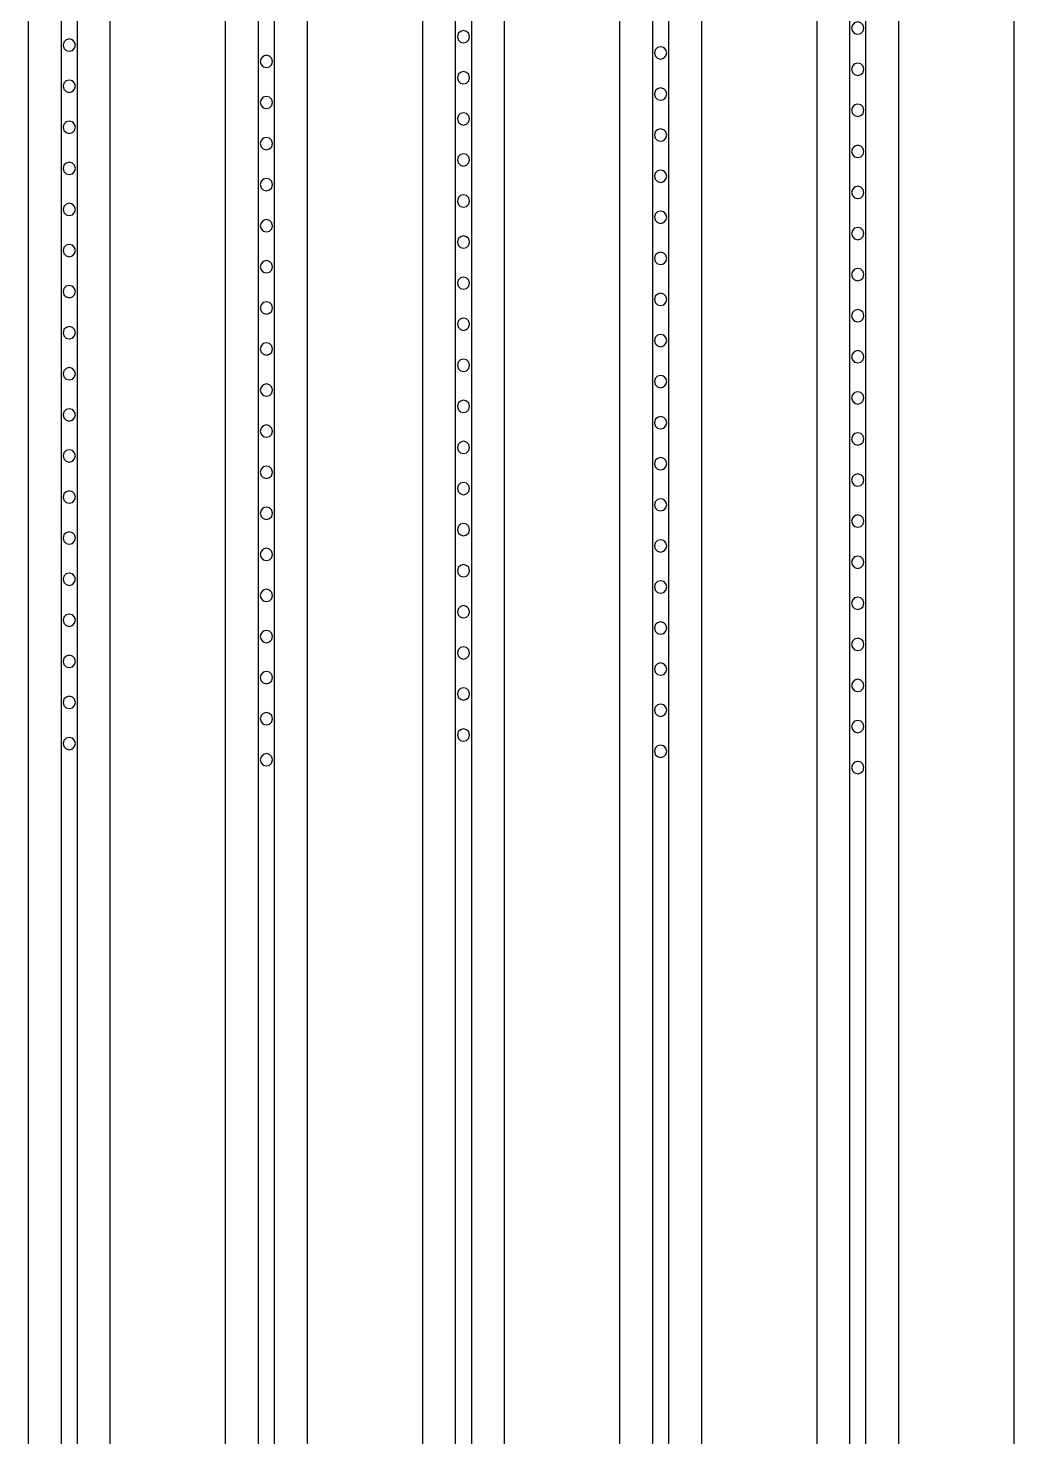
# Model space of a CAD drawing. Header units: metres. Extents: x -1805 to 1655, y -683 to 39617.
# Drawn here: x -514 to -394, y 3790.3 to 3961.7 of the extents above; entities that cross this region are included whole.
import ezdxf

# ---------------------------------------------------------------- set-up
doc = ezdxf.new("R2010")
doc.units = ezdxf.units.M
for name, color, linetype in [('Etching', 5, 'CONTINUOUS'), ('IONP', 7, 'CONTINUOUS'), ('Metal', 4, 'CONTINUOUS')]:
    doc.layers.add(name, color=color, linetype=linetype)

msp = doc.modelspace()

# ---------------------------------------------------------------- linework, layer by layer
at = {"layer": 'Etching'}
for points in [[(-514, 9134.24), (-514, 2557.32)], [(-504, 2557.32), (-504, 9134.24)], [(-490, 9134.24), (-490, 2430.34)], [(-480, 2430.34), (-480, 9134.24)], [(-466, 9134.24), (-466, 2303.36)], [(-456, 2303.36), (-456, 9134.24)], [(-442, 9134.24), (-442, 2176.37)], [(-432, 2176.37), (-432, 9134.24)], [(-418, 9134.24), (-418, 2049.39)], [(-408, 2049.39), (-408, 9134.24)], [(-394, 9134.24), (-394, 1922.4)]]:
    msp.add_lwpolyline(points, dxfattribs=at)
at = {"layer": 'IONP'}
for points in [[(-412.25, 3961.75), (-412.35, 3962.12), (-412.62, 3962.4), (-413, 3962.5), (-413.38, 3962.4), (-413.65, 3962.12), (-413.75, 3961.75), (-413.65, 3961.37), (-413.38, 3961.1), (-413, 3961), (-412.62, 3961.1), (-412.35, 3961.37), (-412.25, 3961.75)], [(-460.25, 3960.71), (-460.35, 3961.09), (-460.62, 3961.36), (-461, 3961.46), (-461.38, 3961.36), (-461.65, 3961.09), (-461.75, 3960.71), (-461.65, 3960.34), (-461.38, 3960.06), (-461, 3959.96), (-460.62, 3960.06), (-460.35, 3960.34), (-460.25, 3960.71)], [(-508.25, 3959.68), (-508.35, 3960.06), (-508.62, 3960.33), (-509, 3960.43), (-509.38, 3960.33), (-509.65, 3960.06), (-509.75, 3959.68), (-509.65, 3959.31), (-509.38, 3959.03), (-509, 3958.93), (-508.62, 3959.03), (-508.35, 3959.31), (-508.25, 3959.68)], [(-436.25, 3958.73), (-436.35, 3959.11), (-436.62, 3959.38), (-437, 3959.48), (-437.38, 3959.38), (-437.65, 3959.11), (-437.75, 3958.73), (-437.65, 3958.36), (-437.38, 3958.08), (-437, 3957.98), (-436.62, 3958.08), (-436.35, 3958.36), (-436.25, 3958.73)], [(-484.25, 3957.7), (-484.35, 3958.07), (-484.62, 3958.35), (-485, 3958.45), (-485.38, 3958.35), (-485.65, 3958.07), (-485.75, 3957.7), (-485.65, 3957.32), (-485.38, 3957.05), (-485, 3956.95), (-484.62, 3957.05), (-484.35, 3957.32), (-484.25, 3957.7)], [(-412.25, 3956.75), (-412.35, 3957.12), (-412.62, 3957.4), (-413, 3957.5), (-413.38, 3957.4), (-413.65, 3957.12), (-413.75, 3956.75), (-413.65, 3956.37), (-413.38, 3956.1), (-413, 3956), (-412.62, 3956.1), (-412.35, 3956.37), (-412.25, 3956.75)], [(-508.25, 3954.68), (-508.35, 3955.06), (-508.62, 3955.33), (-509, 3955.43), (-509.38, 3955.33), (-509.65, 3955.06), (-509.75, 3954.68), (-509.65, 3954.31), (-509.38, 3954.03), (-509, 3953.93), (-508.62, 3954.03), (-508.35, 3954.31), (-508.25, 3954.68)], [(-460.25, 3955.71), (-460.35, 3956.09), (-460.62, 3956.36), (-461, 3956.46), (-461.38, 3956.36), (-461.65, 3956.09), (-461.75, 3955.71), (-461.65, 3955.34), (-461.38, 3955.06), (-461, 3954.96), (-460.62, 3955.06), (-460.35, 3955.34), (-460.25, 3955.71)], [(-436.25, 3953.73), (-436.35, 3954.11), (-436.62, 3954.38), (-437, 3954.48), (-437.38, 3954.38), (-437.65, 3954.11), (-437.75, 3953.73), (-437.65, 3953.36), (-437.38, 3953.08), (-437, 3952.98), (-436.62, 3953.08), (-436.35, 3953.36), (-436.25, 3953.73)], [(-484.25, 3952.7), (-484.35, 3953.07), (-484.62, 3953.35), (-485, 3953.45), (-485.38, 3953.35), (-485.65, 3953.07), (-485.75, 3952.7), (-485.65, 3952.32), (-485.38, 3952.05), (-485, 3951.95), (-484.62, 3952.05), (-484.35, 3952.32), (-484.25, 3952.7)], [(-412.25, 3951.75), (-412.35, 3952.12), (-412.62, 3952.4), (-413, 3952.5), (-413.38, 3952.4), (-413.65, 3952.12), (-413.75, 3951.75), (-413.65, 3951.37), (-413.38, 3951.1), (-413, 3951), (-412.62, 3951.1), (-412.35, 3951.37), (-412.25, 3951.75)], [(-508.25, 3949.68), (-508.35, 3950.06), (-508.62, 3950.33), (-509, 3950.43), (-509.38, 3950.33), (-509.65, 3950.06), (-509.75, 3949.68), (-509.65, 3949.31), (-509.38, 3949.03), (-509, 3948.93), (-508.62, 3949.03), (-508.35, 3949.31), (-508.25, 3949.68)], [(-460.25, 3950.71), (-460.35, 3951.09), (-460.62, 3951.36), (-461, 3951.46), (-461.38, 3951.36), (-461.65, 3951.09), (-461.75, 3950.71), (-461.65, 3950.34), (-461.38, 3950.06), (-461, 3949.96), (-460.62, 3950.06), (-460.35, 3950.34), (-460.25, 3950.71)], [(-436.25, 3948.73), (-436.35, 3949.11), (-436.62, 3949.38), (-437, 3949.48), (-437.38, 3949.38), (-437.65, 3949.11), (-437.75, 3948.73), (-437.65, 3948.36), (-437.38, 3948.08), (-437, 3947.98), (-436.62, 3948.08), (-436.35, 3948.36), (-436.25, 3948.73)], [(-484.25, 3947.7), (-484.35, 3948.07), (-484.62, 3948.35), (-485, 3948.45), (-485.38, 3948.35), (-485.65, 3948.07), (-485.75, 3947.7), (-485.65, 3947.32), (-485.38, 3947.05), (-485, 3946.95), (-484.62, 3947.05), (-484.35, 3947.32), (-484.25, 3947.7)], [(-412.25, 3946.75), (-412.35, 3947.12), (-412.62, 3947.4), (-413, 3947.5), (-413.38, 3947.4), (-413.65, 3947.12), (-413.75, 3946.75), (-413.65, 3946.37), (-413.38, 3946.1), (-413, 3946), (-412.62, 3946.1), (-412.35, 3946.37), (-412.25, 3946.75)], [(-508.25, 3944.68), (-508.35, 3945.06), (-508.62, 3945.33), (-509, 3945.43), (-509.38, 3945.33), (-509.65, 3945.06), (-509.75, 3944.68), (-509.65, 3944.31), (-509.38, 3944.03), (-509, 3943.93), (-508.62, 3944.03), (-508.35, 3944.31), (-508.25, 3944.68)], [(-460.25, 3945.71), (-460.35, 3946.09), (-460.62, 3946.36), (-461, 3946.46), (-461.38, 3946.36), (-461.65, 3946.09), (-461.75, 3945.71), (-461.65, 3945.34), (-461.38, 3945.06), (-461, 3944.96), (-460.62, 3945.06), (-460.35, 3945.34), (-460.25, 3945.71)], [(-484.25, 3942.7), (-484.35, 3943.07), (-484.62, 3943.35), (-485, 3943.45), (-485.38, 3943.35), (-485.65, 3943.07), (-485.75, 3942.7), (-485.65, 3942.32), (-485.38, 3942.05), (-485, 3941.95), (-484.62, 3942.05), (-484.35, 3942.32), (-484.25, 3942.7)], [(-436.25, 3943.73), (-436.35, 3944.11), (-436.62, 3944.38), (-437, 3944.48), (-437.38, 3944.38), (-437.65, 3944.11), (-437.75, 3943.73), (-437.65, 3943.36), (-437.38, 3943.08), (-437, 3942.98), (-436.62, 3943.08), (-436.35, 3943.36), (-436.25, 3943.73)], [(-412.25, 3941.75), (-412.35, 3942.12), (-412.62, 3942.4), (-413, 3942.5), (-413.38, 3942.4), (-413.65, 3942.12), (-413.75, 3941.75), (-413.65, 3941.37), (-413.38, 3941.1), (-413, 3941), (-412.62, 3941.1), (-412.35, 3941.37), (-412.25, 3941.75)], [(-508.25, 3939.68), (-508.35, 3940.06), (-508.62, 3940.33), (-509, 3940.43), (-509.38, 3940.33), (-509.65, 3940.06), (-509.75, 3939.68), (-509.65, 3939.31), (-509.38, 3939.03), (-509, 3938.93), (-508.62, 3939.03), (-508.35, 3939.31), (-508.25, 3939.68)], [(-460.25, 3940.71), (-460.35, 3941.09), (-460.62, 3941.36), (-461, 3941.46), (-461.38, 3941.36), (-461.65, 3941.09), (-461.75, 3940.71), (-461.65, 3940.34), (-461.38, 3940.06), (-461, 3939.96), (-460.62, 3940.06), (-460.35, 3940.34), (-460.25, 3940.71)], [(-484.25, 3937.7), (-484.35, 3938.07), (-484.62, 3938.35), (-485, 3938.45), (-485.38, 3938.35), (-485.65, 3938.07), (-485.75, 3937.7), (-485.65, 3937.32), (-485.38, 3937.05), (-485, 3936.95), (-484.62, 3937.05), (-484.35, 3937.32), (-484.25, 3937.7)], [(-436.25, 3938.73), (-436.35, 3939.11), (-436.62, 3939.38), (-437, 3939.48), (-437.38, 3939.38), (-437.65, 3939.11), (-437.75, 3938.73), (-437.65, 3938.36), (-437.38, 3938.08), (-437, 3937.98), (-436.62, 3938.08), (-436.35, 3938.36), (-436.25, 3938.73)], [(-412.25, 3936.75), (-412.35, 3937.12), (-412.62, 3937.4), (-413, 3937.5), (-413.38, 3937.4), (-413.65, 3937.12), (-413.75, 3936.75), (-413.65, 3936.37), (-413.38, 3936.1), (-413, 3936), (-412.62, 3936.1), (-412.35, 3936.37), (-412.25, 3936.75)], [(-508.25, 3934.68), (-508.35, 3935.06), (-508.62, 3935.33), (-509, 3935.43), (-509.38, 3935.33), (-509.65, 3935.06), (-509.75, 3934.68), (-509.65, 3934.31), (-509.38, 3934.03), (-509, 3933.93), (-508.62, 3934.03), (-508.35, 3934.31), (-508.25, 3934.68)], [(-460.25, 3935.71), (-460.35, 3936.09), (-460.62, 3936.36), (-461, 3936.46), (-461.38, 3936.36), (-461.65, 3936.09), (-461.75, 3935.71), (-461.65, 3935.34), (-461.38, 3935.06), (-461, 3934.96), (-460.62, 3935.06), (-460.35, 3935.34), (-460.25, 3935.71)], [(-484.25, 3932.7), (-484.35, 3933.07), (-484.62, 3933.35), (-485, 3933.45), (-485.38, 3933.35), (-485.65, 3933.07), (-485.75, 3932.7), (-485.65, 3932.32), (-485.38, 3932.05), (-485, 3931.95), (-484.62, 3932.05), (-484.35, 3932.32), (-484.25, 3932.7)], [(-436.25, 3933.73), (-436.35, 3934.11), (-436.62, 3934.38), (-437, 3934.48), (-437.38, 3934.38), (-437.65, 3934.11), (-437.75, 3933.73), (-437.65, 3933.36), (-437.38, 3933.08), (-437, 3932.98), (-436.62, 3933.08), (-436.35, 3933.36), (-436.25, 3933.73)], [(-460.25, 3930.71), (-460.35, 3931.09), (-460.62, 3931.36), (-461, 3931.46), (-461.38, 3931.36), (-461.65, 3931.09), (-461.75, 3930.71), (-461.65, 3930.34), (-461.38, 3930.06), (-461, 3929.96), (-460.62, 3930.06), (-460.35, 3930.34), (-460.25, 3930.71)], [(-412.25, 3931.75), (-412.35, 3932.12), (-412.62, 3932.4), (-413, 3932.5), (-413.38, 3932.4), (-413.65, 3932.12), (-413.75, 3931.75), (-413.65, 3931.37), (-413.38, 3931.1), (-413, 3931), (-412.62, 3931.1), (-412.35, 3931.37), (-412.25, 3931.75)], [(-508.25, 3929.68), (-508.35, 3930.06), (-508.62, 3930.33), (-509, 3930.43), (-509.38, 3930.33), (-509.65, 3930.06), (-509.75, 3929.68), (-509.65, 3929.31), (-509.38, 3929.03), (-509, 3928.93), (-508.62, 3929.03), (-508.35, 3929.31), (-508.25, 3929.68)], [(-484.25, 3927.7), (-484.35, 3928.07), (-484.62, 3928.35), (-485, 3928.45), (-485.38, 3928.35), (-485.65, 3928.07), (-485.75, 3927.7), (-485.65, 3927.32), (-485.38, 3927.05), (-485, 3926.95), (-484.62, 3927.05), (-484.35, 3927.32), (-484.25, 3927.7)], [(-436.25, 3928.73), (-436.35, 3929.11), (-436.62, 3929.38), (-437, 3929.48), (-437.38, 3929.38), (-437.65, 3929.11), (-437.75, 3928.73), (-437.65, 3928.36), (-437.38, 3928.08), (-437, 3927.98), (-436.62, 3928.08), (-436.35, 3928.36), (-436.25, 3928.73)], [(-460.25, 3925.71), (-460.35, 3926.09), (-460.62, 3926.36), (-461, 3926.46), (-461.38, 3926.36), (-461.65, 3926.09), (-461.75, 3925.71), (-461.65, 3925.34), (-461.38, 3925.06), (-461, 3924.96), (-460.62, 3925.06), (-460.35, 3925.34), (-460.25, 3925.71)], [(-412.25, 3926.75), (-412.35, 3927.12), (-412.62, 3927.4), (-413, 3927.5), (-413.38, 3927.4), (-413.65, 3927.12), (-413.75, 3926.75), (-413.65, 3926.37), (-413.38, 3926.1), (-413, 3926), (-412.62, 3926.1), (-412.35, 3926.37), (-412.25, 3926.75)], [(-508.25, 3924.68), (-508.35, 3925.06), (-508.62, 3925.33), (-509, 3925.43), (-509.38, 3925.33), (-509.65, 3925.06), (-509.75, 3924.68), (-509.65, 3924.31), (-509.38, 3924.03), (-509, 3923.93), (-508.62, 3924.03), (-508.35, 3924.31), (-508.25, 3924.68)], [(-484.25, 3922.7), (-484.35, 3923.07), (-484.62, 3923.35), (-485, 3923.45), (-485.38, 3923.35), (-485.65, 3923.07), (-485.75, 3922.7), (-485.65, 3922.32), (-485.38, 3922.05), (-485, 3921.95), (-484.62, 3922.05), (-484.35, 3922.32), (-484.25, 3922.7)], [(-436.25, 3923.73), (-436.35, 3924.11), (-436.62, 3924.38), (-437, 3924.48), (-437.38, 3924.38), (-437.65, 3924.11), (-437.75, 3923.73), (-437.65, 3923.36), (-437.38, 3923.08), (-437, 3922.98), (-436.62, 3923.08), (-436.35, 3923.36), (-436.25, 3923.73)], [(-460.25, 3920.71), (-460.35, 3921.09), (-460.62, 3921.36), (-461, 3921.46), (-461.38, 3921.36), (-461.65, 3921.09), (-461.75, 3920.71), (-461.65, 3920.34), (-461.38, 3920.06), (-461, 3919.96), (-460.62, 3920.06), (-460.35, 3920.34), (-460.25, 3920.71)], [(-412.25, 3921.75), (-412.35, 3922.12), (-412.62, 3922.4), (-413, 3922.5), (-413.38, 3922.4), (-413.65, 3922.12), (-413.75, 3921.75), (-413.65, 3921.37), (-413.38, 3921.1), (-413, 3921), (-412.62, 3921.1), (-412.35, 3921.37), (-412.25, 3921.75)], [(-508.25, 3919.68), (-508.35, 3920.06), (-508.62, 3920.33), (-509, 3920.43), (-509.38, 3920.33), (-509.65, 3920.06), (-509.75, 3919.68), (-509.65, 3919.31), (-509.38, 3919.03), (-509, 3918.93), (-508.62, 3919.03), (-508.35, 3919.31), (-508.25, 3919.68)], [(-436.25, 3918.73), (-436.35, 3919.11), (-436.62, 3919.38), (-437, 3919.48), (-437.38, 3919.38), (-437.65, 3919.11), (-437.75, 3918.73), (-437.65, 3918.36), (-437.38, 3918.08), (-437, 3917.98), (-436.62, 3918.08), (-436.35, 3918.36), (-436.25, 3918.73)], [(-484.25, 3917.7), (-484.35, 3918.07), (-484.62, 3918.35), (-485, 3918.45), (-485.38, 3918.35), (-485.65, 3918.07), (-485.75, 3917.7), (-485.65, 3917.32), (-485.38, 3917.05), (-485, 3916.95), (-484.62, 3917.05), (-484.35, 3917.32), (-484.25, 3917.7)], [(-460.25, 3915.71), (-460.35, 3916.09), (-460.62, 3916.36), (-461, 3916.46), (-461.38, 3916.36), (-461.65, 3916.09), (-461.75, 3915.71), (-461.65, 3915.34), (-461.38, 3915.06), (-461, 3914.96), (-460.62, 3915.06), (-460.35, 3915.34), (-460.25, 3915.71)], [(-412.25, 3916.75), (-412.35, 3917.12), (-412.62, 3917.4), (-413, 3917.5), (-413.38, 3917.4), (-413.65, 3917.12), (-413.75, 3916.75), (-413.65, 3916.37), (-413.38, 3916.1), (-413, 3916), (-412.62, 3916.1), (-412.35, 3916.37), (-412.25, 3916.75)], [(-508.25, 3914.68), (-508.35, 3915.06), (-508.62, 3915.33), (-509, 3915.43), (-509.38, 3915.33), (-509.65, 3915.06), (-509.75, 3914.68), (-509.65, 3914.31), (-509.38, 3914.03), (-509, 3913.93), (-508.62, 3914.03), (-508.35, 3914.31), (-508.25, 3914.68)], [(-436.25, 3913.73), (-436.35, 3914.11), (-436.62, 3914.38), (-437, 3914.48), (-437.38, 3914.38), (-437.65, 3914.11), (-437.75, 3913.73), (-437.65, 3913.36), (-437.38, 3913.08), (-437, 3912.98), (-436.62, 3913.08), (-436.35, 3913.36), (-436.25, 3913.73)], [(-484.25, 3912.7), (-484.35, 3913.07), (-484.62, 3913.35), (-485, 3913.45), (-485.38, 3913.35), (-485.65, 3913.07), (-485.75, 3912.7), (-485.65, 3912.32), (-485.38, 3912.05), (-485, 3911.95), (-484.62, 3912.05), (-484.35, 3912.32), (-484.25, 3912.7)], [(-460.25, 3910.71), (-460.35, 3911.09), (-460.62, 3911.36), (-461, 3911.46), (-461.38, 3911.36), (-461.65, 3911.09), (-461.75, 3910.71), (-461.65, 3910.34), (-461.38, 3910.06), (-461, 3909.96), (-460.62, 3910.06), (-460.35, 3910.34), (-460.25, 3910.71)], [(-412.25, 3911.75), (-412.35, 3912.12), (-412.62, 3912.4), (-413, 3912.5), (-413.38, 3912.4), (-413.65, 3912.12), (-413.75, 3911.75), (-413.65, 3911.37), (-413.38, 3911.1), (-413, 3911), (-412.62, 3911.1), (-412.35, 3911.37), (-412.25, 3911.75)], [(-508.25, 3909.68), (-508.35, 3910.06), (-508.62, 3910.33), (-509, 3910.43), (-509.38, 3910.33), (-509.65, 3910.06), (-509.75, 3909.68), (-509.65, 3909.31), (-509.38, 3909.03), (-509, 3908.93), (-508.62, 3909.03), (-508.35, 3909.31), (-508.25, 3909.68)], [(-436.25, 3908.73), (-436.35, 3909.11), (-436.62, 3909.38), (-437, 3909.48), (-437.38, 3909.38), (-437.65, 3909.11), (-437.75, 3908.73), (-437.65, 3908.36), (-437.38, 3908.08), (-437, 3907.98), (-436.62, 3908.08), (-436.35, 3908.36), (-436.25, 3908.73)], [(-484.25, 3907.7), (-484.35, 3908.07), (-484.62, 3908.35), (-485, 3908.45), (-485.38, 3908.35), (-485.65, 3908.07), (-485.75, 3907.7), (-485.65, 3907.32), (-485.38, 3907.05), (-485, 3906.95), (-484.62, 3907.05), (-484.35, 3907.32), (-484.25, 3907.7)], [(-412.25, 3906.75), (-412.35, 3907.12), (-412.62, 3907.4), (-413, 3907.5), (-413.38, 3907.4), (-413.65, 3907.12), (-413.75, 3906.75), (-413.65, 3906.37), (-413.38, 3906.1), (-413, 3906), (-412.62, 3906.1), (-412.35, 3906.37), (-412.25, 3906.75)], [(-460.25, 3905.71), (-460.35, 3906.09), (-460.62, 3906.36), (-461, 3906.46), (-461.38, 3906.36), (-461.65, 3906.09), (-461.75, 3905.71), (-461.65, 3905.34), (-461.38, 3905.06), (-461, 3904.96), (-460.62, 3905.06), (-460.35, 3905.34), (-460.25, 3905.71)], [(-508.25, 3904.68), (-508.35, 3905.06), (-508.62, 3905.33), (-509, 3905.43), (-509.38, 3905.33), (-509.65, 3905.06), (-509.75, 3904.68), (-509.65, 3904.31), (-509.38, 3904.03), (-509, 3903.93), (-508.62, 3904.03), (-508.35, 3904.31), (-508.25, 3904.68)], [(-436.25, 3903.73), (-436.35, 3904.11), (-436.62, 3904.38), (-437, 3904.48), (-437.38, 3904.38), (-437.65, 3904.11), (-437.75, 3903.73), (-437.65, 3903.36), (-437.38, 3903.08), (-437, 3902.98), (-436.62, 3903.08), (-436.35, 3903.36), (-436.25, 3903.73)], [(-484.25, 3902.7), (-484.35, 3903.07), (-484.62, 3903.35), (-485, 3903.45), (-485.38, 3903.35), (-485.65, 3903.07), (-485.75, 3902.7), (-485.65, 3902.32), (-485.38, 3902.05), (-485, 3901.95), (-484.62, 3902.05), (-484.35, 3902.32), (-484.25, 3902.7)], [(-412.25, 3901.75), (-412.35, 3902.12), (-412.62, 3902.4), (-413, 3902.5), (-413.38, 3902.4), (-413.65, 3902.12), (-413.75, 3901.75), (-413.65, 3901.37), (-413.38, 3901.1), (-413, 3901), (-412.62, 3901.1), (-412.35, 3901.37), (-412.25, 3901.75)], [(-460.25, 3900.71), (-460.35, 3901.09), (-460.62, 3901.36), (-461, 3901.46), (-461.38, 3901.36), (-461.65, 3901.09), (-461.75, 3900.71), (-461.65, 3900.34), (-461.38, 3900.06), (-461, 3899.96), (-460.62, 3900.06), (-460.35, 3900.34), (-460.25, 3900.71)], [(-508.25, 3899.68), (-508.35, 3900.06), (-508.62, 3900.33), (-509, 3900.43), (-509.38, 3900.33), (-509.65, 3900.06), (-509.75, 3899.68), (-509.65, 3899.31), (-509.38, 3899.03), (-509, 3898.93), (-508.62, 3899.03), (-508.35, 3899.31), (-508.25, 3899.68)], [(-436.25, 3898.73), (-436.35, 3899.11), (-436.62, 3899.38), (-437, 3899.48), (-437.38, 3899.38), (-437.65, 3899.11), (-437.75, 3898.73), (-437.65, 3898.36), (-437.38, 3898.08), (-437, 3897.98), (-436.62, 3898.08), (-436.35, 3898.36), (-436.25, 3898.73)], [(-484.25, 3897.7), (-484.35, 3898.07), (-484.62, 3898.35), (-485, 3898.45), (-485.38, 3898.35), (-485.65, 3898.07), (-485.75, 3897.7), (-485.65, 3897.32), (-485.38, 3897.05), (-485, 3896.95), (-484.62, 3897.05), (-484.35, 3897.32), (-484.25, 3897.7)], [(-412.25, 3896.75), (-412.35, 3897.12), (-412.62, 3897.4), (-413, 3897.5), (-413.38, 3897.4), (-413.65, 3897.12), (-413.75, 3896.75), (-413.65, 3896.37), (-413.38, 3896.1), (-413, 3896), (-412.62, 3896.1), (-412.35, 3896.37), (-412.25, 3896.75)], [(-508.25, 3894.68), (-508.35, 3895.06), (-508.62, 3895.33), (-509, 3895.43), (-509.38, 3895.33), (-509.65, 3895.06), (-509.75, 3894.68), (-509.65, 3894.31), (-509.38, 3894.03), (-509, 3893.93), (-508.62, 3894.03), (-508.35, 3894.31), (-508.25, 3894.68)], [(-460.25, 3895.71), (-460.35, 3896.09), (-460.62, 3896.36), (-461, 3896.46), (-461.38, 3896.36), (-461.65, 3896.09), (-461.75, 3895.71), (-461.65, 3895.34), (-461.38, 3895.06), (-461, 3894.96), (-460.62, 3895.06), (-460.35, 3895.34), (-460.25, 3895.71)], [(-436.25, 3893.73), (-436.35, 3894.11), (-436.62, 3894.38), (-437, 3894.48), (-437.38, 3894.38), (-437.65, 3894.11), (-437.75, 3893.73), (-437.65, 3893.36), (-437.38, 3893.08), (-437, 3892.98), (-436.62, 3893.08), (-436.35, 3893.36), (-436.25, 3893.73)], [(-484.25, 3892.7), (-484.35, 3893.07), (-484.62, 3893.35), (-485, 3893.45), (-485.38, 3893.35), (-485.65, 3893.07), (-485.75, 3892.7), (-485.65, 3892.32), (-485.38, 3892.05), (-485, 3891.95), (-484.62, 3892.05), (-484.35, 3892.32), (-484.25, 3892.7)], [(-412.25, 3891.75), (-412.35, 3892.12), (-412.62, 3892.4), (-413, 3892.5), (-413.38, 3892.4), (-413.65, 3892.12), (-413.75, 3891.75), (-413.65, 3891.37), (-413.38, 3891.1), (-413, 3891), (-412.62, 3891.1), (-412.35, 3891.37), (-412.25, 3891.75)], [(-508.25, 3889.68), (-508.35, 3890.06), (-508.62, 3890.33), (-509, 3890.43), (-509.38, 3890.33), (-509.65, 3890.06), (-509.75, 3889.68), (-509.65, 3889.31), (-509.38, 3889.03), (-509, 3888.93), (-508.62, 3889.03), (-508.35, 3889.31), (-508.25, 3889.68)], [(-460.25, 3890.71), (-460.35, 3891.09), (-460.62, 3891.36), (-461, 3891.46), (-461.38, 3891.36), (-461.65, 3891.09), (-461.75, 3890.71), (-461.65, 3890.34), (-461.38, 3890.06), (-461, 3889.96), (-460.62, 3890.06), (-460.35, 3890.34), (-460.25, 3890.71)], [(-436.25, 3888.73), (-436.35, 3889.11), (-436.62, 3889.38), (-437, 3889.48), (-437.38, 3889.38), (-437.65, 3889.11), (-437.75, 3888.73), (-437.65, 3888.36), (-437.38, 3888.08), (-437, 3887.98), (-436.62, 3888.08), (-436.35, 3888.36), (-436.25, 3888.73)], [(-484.25, 3887.7), (-484.35, 3888.07), (-484.62, 3888.35), (-485, 3888.45), (-485.38, 3888.35), (-485.65, 3888.07), (-485.75, 3887.7), (-485.65, 3887.32), (-485.38, 3887.05), (-485, 3886.95), (-484.62, 3887.05), (-484.35, 3887.32), (-484.25, 3887.7)], [(-412.25, 3886.75), (-412.35, 3887.12), (-412.62, 3887.4), (-413, 3887.5), (-413.38, 3887.4), (-413.65, 3887.12), (-413.75, 3886.75), (-413.65, 3886.37), (-413.38, 3886.1), (-413, 3886), (-412.62, 3886.1), (-412.35, 3886.37), (-412.25, 3886.75)], [(-508.25, 3884.68), (-508.35, 3885.06), (-508.62, 3885.33), (-509, 3885.43), (-509.38, 3885.33), (-509.65, 3885.06), (-509.75, 3884.68), (-509.65, 3884.31), (-509.38, 3884.03), (-509, 3883.93), (-508.62, 3884.03), (-508.35, 3884.31), (-508.25, 3884.68)], [(-460.25, 3885.71), (-460.35, 3886.09), (-460.62, 3886.36), (-461, 3886.46), (-461.38, 3886.36), (-461.65, 3886.09), (-461.75, 3885.71), (-461.65, 3885.34), (-461.38, 3885.06), (-461, 3884.96), (-460.62, 3885.06), (-460.35, 3885.34), (-460.25, 3885.71)], [(-484.25, 3882.7), (-484.35, 3883.07), (-484.62, 3883.35), (-485, 3883.45), (-485.38, 3883.35), (-485.65, 3883.07), (-485.75, 3882.7), (-485.65, 3882.32), (-485.38, 3882.05), (-485, 3881.95), (-484.62, 3882.05), (-484.35, 3882.32), (-484.25, 3882.7)], [(-436.25, 3883.73), (-436.35, 3884.11), (-436.62, 3884.38), (-437, 3884.48), (-437.38, 3884.38), (-437.65, 3884.11), (-437.75, 3883.73), (-437.65, 3883.36), (-437.38, 3883.08), (-437, 3882.98), (-436.62, 3883.08), (-436.35, 3883.36), (-436.25, 3883.73)], [(-412.25, 3881.75), (-412.35, 3882.12), (-412.62, 3882.4), (-413, 3882.5), (-413.38, 3882.4), (-413.65, 3882.12), (-413.75, 3881.75), (-413.65, 3881.37), (-413.38, 3881.1), (-413, 3881), (-412.62, 3881.1), (-412.35, 3881.37), (-412.25, 3881.75)], [(-508.25, 3879.68), (-508.35, 3880.06), (-508.62, 3880.33), (-509, 3880.43), (-509.38, 3880.33), (-509.65, 3880.06), (-509.75, 3879.68), (-509.65, 3879.31), (-509.38, 3879.03), (-509, 3878.93), (-508.62, 3879.03), (-508.35, 3879.31), (-508.25, 3879.68)], [(-460.25, 3880.71), (-460.35, 3881.09), (-460.62, 3881.36), (-461, 3881.46), (-461.38, 3881.36), (-461.65, 3881.09), (-461.75, 3880.71), (-461.65, 3880.34), (-461.38, 3880.06), (-461, 3879.96), (-460.62, 3880.06), (-460.35, 3880.34), (-460.25, 3880.71)], [(-484.25, 3877.7), (-484.35, 3878.07), (-484.62, 3878.35), (-485, 3878.45), (-485.38, 3878.35), (-485.65, 3878.07), (-485.75, 3877.7), (-485.65, 3877.32), (-485.38, 3877.05), (-485, 3876.95), (-484.62, 3877.05), (-484.35, 3877.32), (-484.25, 3877.7)], [(-436.25, 3878.73), (-436.35, 3879.11), (-436.62, 3879.38), (-437, 3879.48), (-437.38, 3879.38), (-437.65, 3879.11), (-437.75, 3878.73), (-437.65, 3878.36), (-437.38, 3878.08), (-437, 3877.98), (-436.62, 3878.08), (-436.35, 3878.36), (-436.25, 3878.73)], [(-412.25, 3876.75), (-412.35, 3877.12), (-412.62, 3877.4), (-413, 3877.5), (-413.38, 3877.4), (-413.65, 3877.12), (-413.75, 3876.75), (-413.65, 3876.37), (-413.38, 3876.1), (-413, 3876), (-412.62, 3876.1), (-412.35, 3876.37), (-412.25, 3876.75)], [(-508.25, 3874.68), (-508.35, 3875.06), (-508.62, 3875.33), (-509, 3875.43), (-509.38, 3875.33), (-509.65, 3875.06), (-509.75, 3874.68), (-509.65, 3874.31), (-509.38, 3874.03), (-509, 3873.93), (-508.62, 3874.03), (-508.35, 3874.31), (-508.25, 3874.68)], [(-460.25, 3875.71), (-460.35, 3876.09), (-460.62, 3876.36), (-461, 3876.46), (-461.38, 3876.36), (-461.65, 3876.09), (-461.75, 3875.71), (-461.65, 3875.34), (-461.38, 3875.06), (-461, 3874.96), (-460.62, 3875.06), (-460.35, 3875.34), (-460.25, 3875.71)], [(-484.25, 3872.7), (-484.35, 3873.07), (-484.62, 3873.35), (-485, 3873.45), (-485.38, 3873.35), (-485.65, 3873.07), (-485.75, 3872.7), (-485.65, 3872.32), (-485.38, 3872.05), (-485, 3871.95), (-484.62, 3872.05), (-484.35, 3872.32), (-484.25, 3872.7)], [(-436.25, 3873.73), (-436.35, 3874.11), (-436.62, 3874.38), (-437, 3874.48), (-437.38, 3874.38), (-437.65, 3874.11), (-437.75, 3873.73), (-437.65, 3873.36), (-437.38, 3873.08), (-437, 3872.98), (-436.62, 3873.08), (-436.35, 3873.36), (-436.25, 3873.73)], [(-412.25, 3871.75), (-412.35, 3872.12), (-412.62, 3872.4), (-413, 3872.5), (-413.38, 3872.4), (-413.65, 3872.12), (-413.75, 3871.75), (-413.65, 3871.37), (-413.38, 3871.1), (-413, 3871), (-412.62, 3871.1), (-412.35, 3871.37), (-412.25, 3871.75)]]:
    msp.add_lwpolyline(points, close=True, dxfattribs=at)
at = {"layer": 'Metal'}
for points in [[(-508, 2553.51), (-508, 9436.51), (-510, 9436.51), (-510, 9436.51), (-510, 2553.51)], [(-484, 2426.53), (-484, 9436.51), (-486, 9436.51), (-486, 9436.51), (-486, 2426.53)], [(-460, 2299.54), (-460, 9436.51), (-462, 9436.51), (-462, 9436.51), (-462, 2299.54)], [(-436, 2172.56), (-436, 9436.51), (-438, 9436.51), (-438, 9436.51), (-438, 2172.56)], [(-412, 2045.58), (-412, 9436.51), (-414, 9436.51), (-414, 9436.51), (-414, 2045.58)]]:
    msp.add_lwpolyline(points, dxfattribs=at)

doc.saveas('drawing.dxf')
